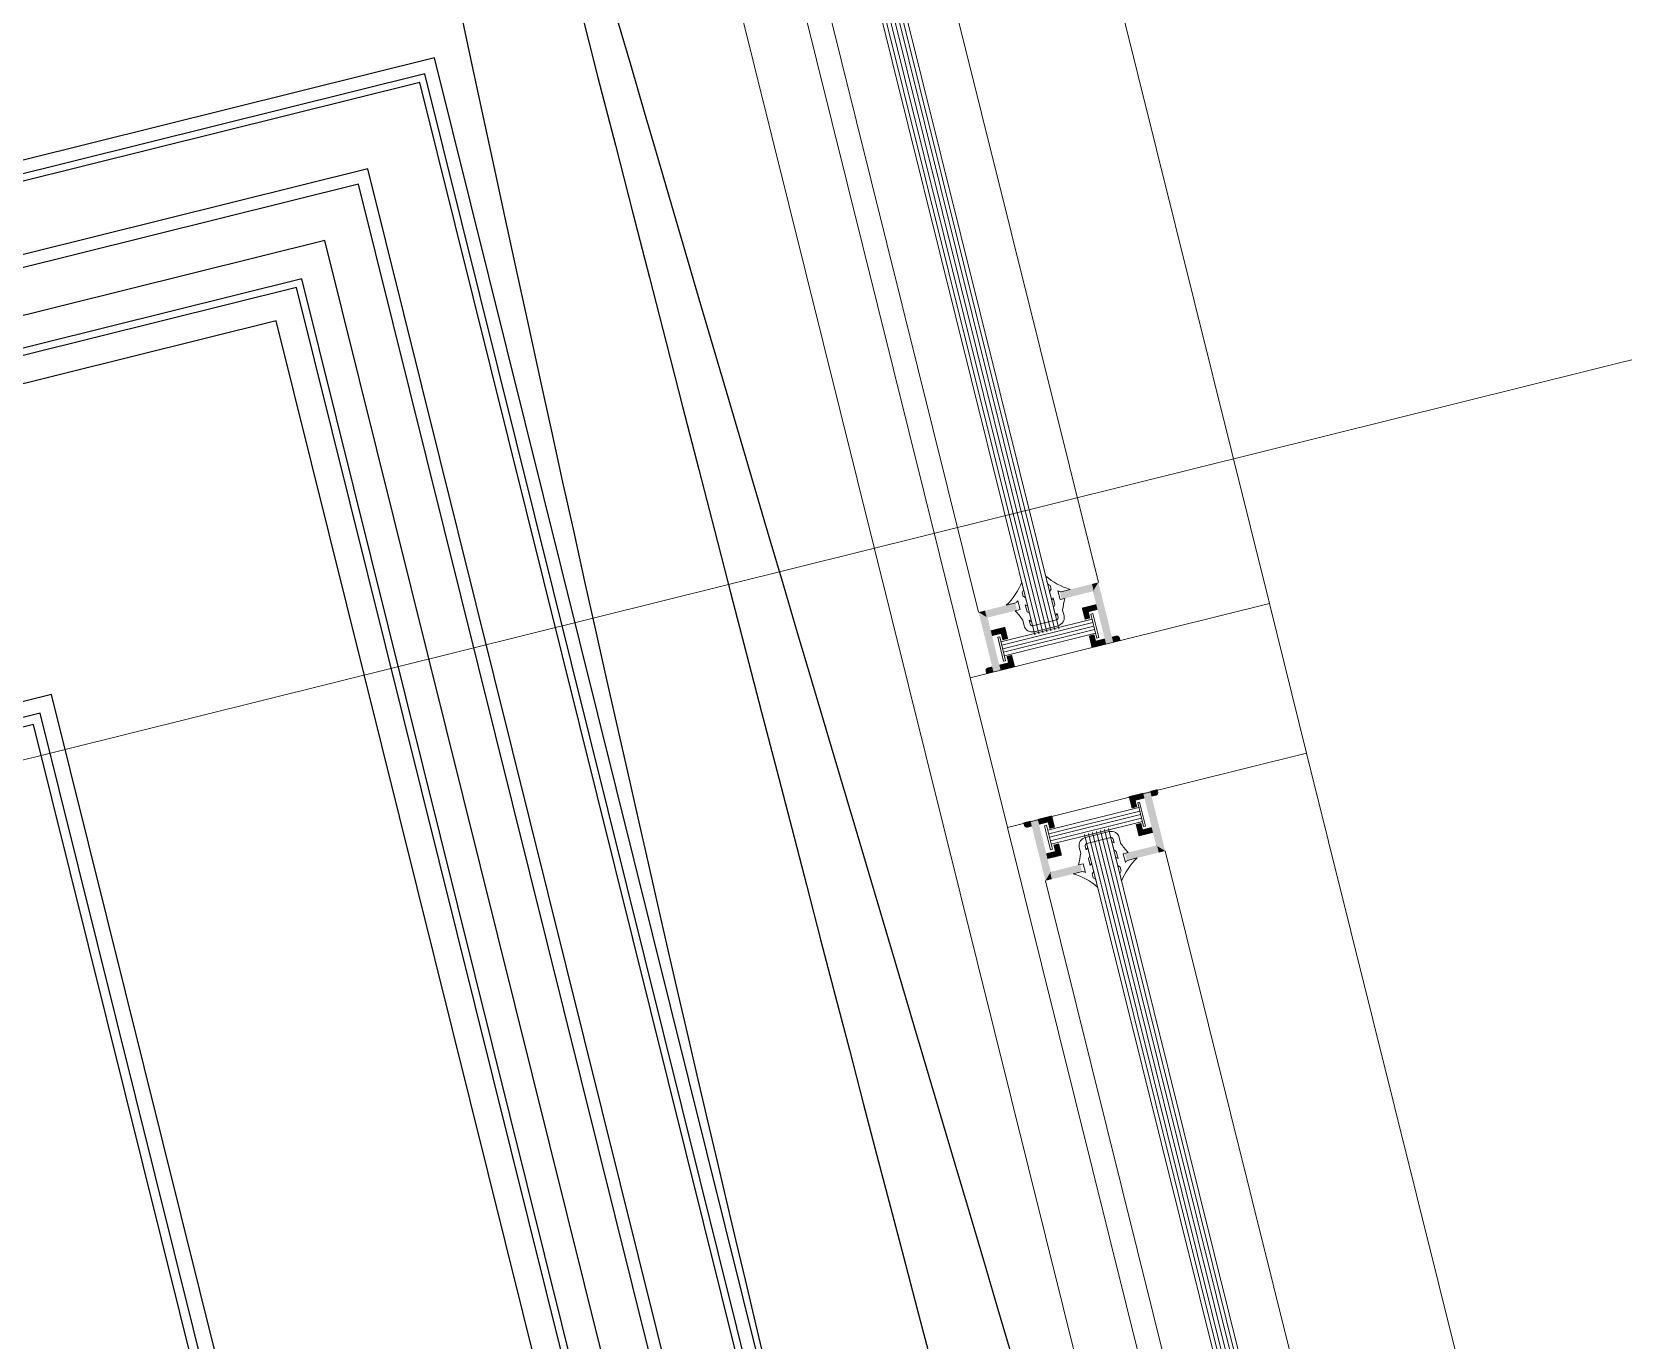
# Model space of a CAD drawing. Header units: inches. Extents: x 122939 to 389145, y 29603 to 574065.
# Drawn here: x 342715 to 343231, y 508854 to 509278 of the extents above; entities that cross this region are included whole.
import ezdxf

# ---------------------------------------------------------------- set-up
doc = ezdxf.new("R2010")
doc.units = ezdxf.units.IN
doc.header["$MEASUREMENT"] = 0
doc.layers.add('8', color=8, linetype='Continuous')
doc.layers.add('gypsum', color=31, linetype='Continuous')
for name, color, linetype, lineweight in [('A-FLOR-SLAB', 7, 'Continuous', 40), ('A-GLAZ', 134, 'Continuous', 18), ('A-RNDR-ALUM', 1, 'Continuous', 9), ('A-RNDR-PT36', 253, 'Continuous', 20), ('GRC', 41, 'Continuous', 0), ('ID-NOTES', 3, 'Continuous', 0)]:
    doc.layers.add(name, color=color, linetype=linetype, lineweight=lineweight)
doc.styles.add('ZZ-Dim All', font='romans.shx', dxfattribs={"width": 0.8})
doc.dimstyles.new('DIM 0200', dxfattribs={"dimscale": 200, "dimtxt": 1, "dimasz": 0.8, "dimexe": 0.5, "dimexo": 1, "dimgap": 0.4, "dimtad": 1, "dimdec": 0, "dimrnd": 10, "dimdsep": 46, "dimtxsty": 'ZZ-Dim All', "dimblk1": 'ARCHTICK', "dimblk2": 'ARCHTICK', "dimsah": 1, "dimcen": 1, "dimdle": 0.5, "dimclrd": 256, "dimclre": 256, "dimclrt": 256, "dimadec": 0, "dimazin": 2, "dimtfac": 1, "dimtdec": 0, "dimtix": 1, "dimtmove": 2, "dimatfit": 2, "dimfxl": 1, "dimfxlon": 1, "dimtolj": 1, "dimtzin": 0, "dimlwd": -1, "dimlwe": -1, "dimarcsym": 0})

# ---------------------------------------------------------------- blocks, each defined once
blk = doc.blocks.new('sec ciur')
at = {"layer": '8'}
for points, knots in [([(-17.32255293591879, -133.5639368155971, 2.289047289487974e-05), (-64.37344650056912, -1164.425118909392, 2.292919875267977e-05), (60.39826410682872, -2221.31414069637, 2.298466098702334e-05), (-111.1499501655344, -2339.864786876191, 2.162671394550543e-05), (-75.03343130991561, -3203.2750986584, 2.240870311014218e-05)], [364.3751048704897, 364.3751048704897, 364.3751048704897, 364.3751048704897, 944.5259550131184, 3110.31382546021, 3110.31382546021, 3110.31382546021, 3110.31382546021]), ([(1.856086771411356, -140.0491471653222, 2.289052731637982e-05), (6.664027114689816, -1367.070446489495, 2.292920972047979e-05), (75.86920769797871, -2377.409514449537, 2.298473959385814e-05), (-34.09848121058894, -2247.301838280284, 2.161623412048549e-05), (-25.96492531115655, -3203.275098657061, 2.242029025453958e-05)], [364.6469562146419, 364.6469562146419, 364.6469562146419, 364.6469562146419, 944.5259550131184, 3120.888390920752, 3120.888390920752, 3120.888390920752, 3120.888390920752]), ([(7.172824973065872, -139.5728663862101, 2.289354979097963e-05), (2.595465994207188, -374.6237327778363, 2.292978550067978e-05), (84.28556850546738, -1831.419381409534, 2.296746677779701e-05), (59.37311759655131, -2767.518135040824, 2.211191353417366e-05), (43.38258401822532, -3203.275098655373, 2.212677466498073e-05)], [380.0385463844473, 380.0385463844473, 380.0385463844473, 380.0385463844473, 944.5259550131184, 2562.967604305761, 2562.967604305761, 2562.967604305761, 2562.967604305761])]:
    blk.add_open_spline(points, degree=3, knots=knots, dxfattribs=at)
blk = doc.blocks.new('_ARCHTICK')
at = {"color": 0, "linetype": 'ByBlock', "const_width": 0.15}
blk.add_lwpolyline([(-0.5, -0.5), (0.5, 0.5)], dxfattribs=at)
blk = doc.blocks.new('GLAZ-2')
at = {"layer": 'A-GLAZ'}
for p, q in [((-26.27995439694496, 2838.465835913783, 0.003409208164080689), (-26.27995596569963, 2458.534198798123, 0.003409208164080689)), ((-24.9452864274499, 2838.465835904353, 0.003409208164080689), (-24.94528799620457, 2458.534198807727, 0.003409208164080689)), ((-23.61061846493976, 2838.465835894749, 0.003409208164080689), (-23.61062003386905, 2458.534198817215, 0.003409208164080689)), ((-22.27595049492083, 2838.465835885087, 0.003409208164080689), (-22.27595206373371, 2458.534198826936, 0.003409208164080689)), ((-20.94128252536757, 2838.465835875715, 0.003409208164080689), (-20.94128409423865, 2458.534198836482, 0.003409208164080689)), ((-19.60661456291564, 2838.465835866169, 0.003409208164080689), (-19.6066161316121, 2458.534198846086, 0.003409208164080689)), ((-18.27194659272209, 2838.465835856507, 0.003409208164080689), (-18.27194811101072, 2458.534198855574, 0.003409208164080689)), ((-26.27995439566439, 511.5564514930011, -0.0007184783825887511), (-26.27995596581604, 2391.714646525506, 0.004127730829686641)), ((-24.94528642622754, 511.5564515025471, -0.0007184783825887511), (-24.94528799620457, 2391.714646515902, 0.004127730829686641)), ((-23.6106184637174, 511.5564515119768, -0.0007184783825887511), (-23.61062003375264, 2391.714646506123, 0.004127730829686641)), ((-22.27595049375668, 511.5564515218721, -0.0007184783825887511), (-22.2759520636755, 2391.714646496577, 0.004127730829686641)), ((-20.94128252414521, 511.5564515311853, -0.0007184783825887511), (-20.94128409418045, 2391.714646487089, 0.004127730829686641)), ((-19.60661456163507, 511.5564515406149, -0.0007184783825887511), (-19.60661613167031, 2391.714646477369, 0.004127730829686641)), ((-18.27194659155793, 511.5564515502774, -0.0007184783825887511), (-18.2719481108943, 2391.714646467823, 0.004127730829686641))]:
    blk.add_line(p, q, dxfattribs=at)
at = {"layer": 'A-RNDR-ALUM'}
for p, q in [((-49.98927482002182, 2450.000019664294), (-49.98927179473685, 2850.000015036145, 0.003409208164084662)), ((49.98927492112853, 2450.000019664352), (49.98927813547198, 2850.022322115663, 0.003409332674405691)), ((-38.16279008216225, 2460.629101121565, 0.003409457184726719), (-37.49545610073255, 2460.629101126397, 0.003409457184726719)), ((-38.16279008216225, 2460.629101121565, 0.003409457184726719), (-38.16279002488591, 2452.621093288413, 0.003409457184726719)), ((-38.16279008222045, 2460.629101122788, 0.003409457184726719), (-37.49545610084897, 2460.629101127677, 0.003409457184726719)), ((-38.16279008222045, 2460.629101122788, 0.003409457184726719), (-38.16279002488591, 2452.621093289461, 0.003409457184726719)), ((-37.49545610073255, 2460.629101126397, 0.003409457184726719), (-37.49545604345622, 2452.62109329307, 0.003409457184726719)), ((-37.49545610084897, 2460.629101127677, 0.003409457184726719), (-37.49545604357263, 2452.621093294118, 0.003409457184726719)), ((-37.4954560889164, 2458.960766129603, 0.003409457184726719), (-7.056443208944984, 2458.960766346951, 0.003409457184726719)), ((-37.49545608885819, 2458.960766131, 0.003409457184726719), (-7.056443208828568, 2458.960766348231, 0.003409457184726719)), ((-37.49545608065091, 2457.792931684235, 0.003409457184726719), (-7.056443200563081, 2457.792931902455, 0.003409457184726719)), ((-37.4954560805345, 2457.792931685224, 0.003409457184726719), (-7.056443200446665, 2457.792931903561, 0.003409457184726719)), ((-36.01705246180063, 2460.629101136816, 0.003409457184726719), (-35.34971847297857, 2460.629101141705, 0.003409457184726719)), ((-36.01705246197525, 2460.629101138155, 0.003409457184726719), (-35.3497184732114, 2460.629101142753, 0.003409457184726719)), ((-6.389109231997281, 2460.629101348983, 0.003409457184726719), (-7.056443220702931, 2460.629101343977, 0.003409457184726719)), ((-7.056443220702931, 2460.629101343977, 0.003409457184726719), (-7.056443163484801, 2452.621093510708, 0.003409457184726719)), ((-6.389109231997281, 2460.629101349914, 0.003409457184726719), (-7.056443220761139, 2460.629101345316, 0.003409457184726719)), ((-7.056443220761139, 2460.629101345316, 0.003409457184726719), (-7.056443163543008, 2452.621093511989, 0.003409457184726719)), ((-6.389109231997281, 2460.629101348983, 0.003409457184726719), (-6.389109174837358, 2452.621093515481, 0.003409457184726719)), ((-6.389109231997281, 2460.629101349914, 0.003409457184726719), (-6.389109174720943, 2452.62109351682, 0.003409457184726719)), ((-38.16279002488591, 2452.621093288413, 0.003409457184726719), (-37.49545604345622, 2452.62109329307, 0.003409457184726719)), ((-38.16279002488591, 2452.621093289461, 0.003409457184726719), (-37.49545604357263, 2452.621093294118, 0.003409457184726719)), ((-37.49545607232722, 2456.625097180717, 0.003409457184726719), (-7.05644319212297, 2456.625097398472, 0.003409457184726719)), ((-37.49545607215259, 2456.625097181706, 0.003409457184726719), (-7.056443192064762, 2456.625097400392, 0.003409457184726719)), ((-37.4954560638871, 2455.457262735232, 0.003409457184726719), (-7.056443183741067, 2455.457262953627, 0.003409457184726719)), ((-37.4954560638289, 2455.457262736338, 0.003409457184726719), (-7.05644318391569, 2455.457262953743, 0.003409457184726719)), ((-37.4954560555052, 2454.28942823282, 0.003409457184726719), (-7.056443175359163, 2454.289428450284, 0.003409457184726719)), ((-37.49545605544699, 2454.289428231888, 0.003409457184726719), (-7.056443175533786, 2454.289428449876, 0.003409457184726719)), ((-36.01705240440788, 2452.621093303489, 0.003409457184726719), (-35.34971841576044, 2452.621093308262, 0.003409457184726719)), ((-36.0170524045825, 2452.621093304944, 0.003409457184726719), (-35.34971841581864, 2452.621093309601, 0.003409457184726719)), ((-6.389109174837358, 2452.621093515481, 0.003409457184726719), (-7.056443163484801, 2452.621093510708, 0.003409457184726719)), ((-6.389109174720943, 2452.62109351682, 0.003409457184726719), (-7.056443163543008, 2452.621093511989, 0.003409457184726719)), ((-49.98927487188485, 2400.000034705212), (-49.98927179345628, 500.0222723708139, -0.0007184783825847777)), ((-38.16279002465308, 2397.627752035158, 0.004127979850332672), (-37.49545604351442, 2397.627752030501, 0.004127979850332672)), ((-38.16279008204583, 2389.619744201947, 0.004127979850332672), (-38.16279002465308, 2397.627752035158, 0.004127979850332672)), ((-38.1627900248277, 2397.62775203411, 0.004127979850332672), (-37.49545604345622, 2397.627752029337, 0.004127979850332672)), ((-38.16279008216225, 2389.619744200667, 0.004127979850332672), (-38.1627900248277, 2397.62775203411, 0.004127979850332672)), ((-37.49545610079076, 2389.619744197058, 0.004127979850332672), (-37.49545604351442, 2397.627752030501, 0.004127979850332672)), ((-37.49545610090718, 2389.619744195836, 0.004127979850332672), (-37.49545604345622, 2397.627752029337, 0.004127979850332672)), ((-37.49545605562162, 2395.959417090809, 0.004127979850332672), (-7.056443175475579, 2395.959416873229, 0.004127979850332672)), ((-37.49545605544699, 2395.959417091566, 0.004127979850332672), (-7.056443175650202, 2395.959416873578, 0.004127979850332672)), ((-36.01705240440788, 2397.627752019907, 0.004127979850332672), (-35.34971841576044, 2397.627752015134, 0.004127979850332672)), ((-36.01705240464071, 2397.627752018569, 0.004127979850332672), (-35.34971841581864, 2397.627752013912, 0.004127979850332672)), ((-6.389109174604528, 2397.627751807915, 0.004127979850332672), (-7.056443163484801, 2397.627751812688, 0.004127979850332672)), ((-7.056443220761139, 2389.61974397942, 0.004127979850332672), (-7.056443163484801, 2397.627751812688, 0.004127979850332672)), ((-6.389109174604528, 2397.627751806693, 0.004127979850332672), (-7.056443163484801, 2397.627751811524, 0.004127979850332672)), ((-7.056443220702931, 2389.619743978197, 0.004127979850332672), (-7.056443163484801, 2397.627751811524, 0.004127979850332672)), ((-6.389109231880866, 2389.619743974588, 0.004127979850332672), (-6.389109174604528, 2397.627751807915, 0.004127979850332672)), ((-6.389109231997281, 2389.619743973424, 0.004127979850332672), (-6.389109174604528, 2397.627751806693, 0.004127979850332672)), ((49.98927813657792, 2400.000034705154), (49.98927813663613, 499.999965291121, -0.0007183538722637486)), ((-37.49545606400352, 2394.791582588281, 0.004127979850332672), (-7.056443183741067, 2394.791582369769, 0.004127979850332672)), ((-37.4954560638289, 2394.791582587117, 0.004127979850332672), (-7.056443183857482, 2394.791582369653, 0.004127979850332672)), ((-37.49545607226901, 2393.623748142971, 0.004127979850332672), (-7.05644319212297, 2393.623747924925, 0.004127979850332672)), ((-37.49545607209438, 2393.62374814169, 0.004127979850332672), (-7.056443192064762, 2393.62374792312, 0.004127979850332672)), ((-37.49545608065091, 2392.455913639336, 0.004127979850332672), (-7.056443200621288, 2392.455913420999, 0.004127979850332672)), ((-37.4954560805927, 2392.455913638172, 0.004127979850332672), (-7.056443200504873, 2392.455913419893, 0.004127979850332672)), ((-37.4954560889164, 2391.288079193793, 0.004127979850332672), (-7.056443208886776, 2391.288078976562, 0.004127979850332672)), ((-37.49545608897461, 2391.288079192513, 0.004127979850332672), (-7.056443208712153, 2391.288078975165, 0.004127979850332672)), ((-38.16279008204583, 2389.619744201947, 0.004127979850332672), (-37.49545610079076, 2389.619744197058, 0.004127979850332672)), ((-38.16279008216225, 2389.619744200667, 0.004127979850332672), (-37.49545610090718, 2389.619744195836, 0.004127979850332672)), ((-36.01705246180063, 2389.619744186581, 0.004127979850332672), (-35.34971847292036, 2389.619744181808, 0.004127979850332672)), ((-36.01705246174242, 2389.619744185358, 0.004127979850332672), (-35.3497184732114, 2389.61974418076, 0.004127979850332672)), ((-6.389109231880866, 2389.619743974588, 0.004127979850332672), (-7.056443220761139, 2389.61974397942, 0.004127979850332672)), ((-6.389109231997281, 2389.619743973424, 0.004127979850332672), (-7.056443220702931, 2389.619743978197, 0.004127979850332672))]:
    blk.add_line(p, q, dxfattribs=at)
at = {"layer": 'A-RNDR-ALUM', "elevation": 2.490206460308009e-07}
for points in [[(-14.0010091670556, 2467.609941057162), (-15.60261072684079, 2467.609941045695), (-15.60261074767914, 2470.530186163553, 0.0155525880924592), (-14.77535791171249, 2470.012343391601), (-11.59860684408341, 2470.012343414244, -0.1043043731108854), (-18.27194672072073, 2476.120985194808), (-18.27194670215249, 2473.540967953391, 0.0160355215991069), (-17.60461271385429, 2472.787831060647), (-17.60461270494852, 2471.541318189527), (-18.27194668317679, 2470.873984201229), (-18.27194666297873, 2468.042725891923), (-17.60461268469226, 2468.710059880104), (-17.60461266775383, 2466.33611311944), (-18.27194664604031, 2465.668779131724), (-18.27194662555121, 2462.837520821835), (-17.60461264749756, 2463.504854810133), (-17.60461261676392, 2462.201532841544, -0.4142135623730942), (-18.27194659493398, 2461.534198853595), (-26.27995439502411, 2461.534198796377, -0.4142135623730959), (-26.94728838291485, 2462.201532774721), (-26.94728841364849, 2463.504854743311), (-26.27995442581596, 2462.837520764617), (-26.27995444601402, 2465.668779074447), (-26.94728843402117, 2466.336113052559), (-26.9472884509596, 2468.710059813282), (-26.27995446301065, 2468.042725834355), (-26.27995448326692, 2470.873984143895), (-26.94728847115766, 2471.541318122647), (-26.94728848023806, 2472.787830993824, 0.0160355215991069), (-26.27995450224262, 2473.540967896173), (-26.27995452086907, 2476.120985137473, -0.1043043731108854), (-32.9532943101367, 2470.012343261449), (-29.77654324297328, 2470.012343284267, 0.0155525880924592), (-28.94929041393334, 2470.530186068034), (-28.949290393095, 2467.609940950235), (-30.55089195282198, 2467.609940938826, -0.0216463737862068), (-28.9492903680075, 2464.081316362834), (-28.94929033314111, 2462.201532760111, 0.4142135623730379), (-26.27995438064681, 2459.532196846034), (-18.2719465806731, 2459.532196903427, 0.4142135623730357), (-15.60261066653766, 2462.201532855746), (-15.60261070134584, 2464.081316458469, -0.021646373786206)], [(-14.00100916699739, 2382.638904266292), (-15.60261072672438, 2382.638904277759), (-15.60261074762093, 2379.718659159902, -0.0155525880924592), (-14.77535791159607, 2380.236501931795), (-11.59860684419982, 2380.236501909094, 0.1043043731108854), (-18.27194672054611, 2374.12786012853), (-18.27194670215249, 2376.70787737018, -0.0160355215991069), (-17.60461271385429, 2377.461014262924), (-17.60461270494852, 2378.707527133869), (-18.27194668311859, 2379.374861122109), (-18.27194666292053, 2382.20611943159), (-17.60461268469226, 2381.538785443467), (-17.60461266769562, 2383.912732203957), (-18.27194664592389, 2384.580066191731), (-18.27194662566762, 2387.41132450162), (-17.60461264749756, 2386.743990513321), (-17.60461261676392, 2388.047312482086, 0.4142135623730942), (-18.27194659493398, 2388.714646469802), (-26.27995439502411, 2388.714646527253, 0.4142135623730959), (-26.94728838285664, 2388.047312548792), (-26.94728841353208, 2386.743990580202), (-26.27995442575775, 2387.411324558954), (-26.27995444601402, 2384.580066249007), (-26.94728843378834, 2383.912732270896), (-26.94728845084319, 2381.538785510173), (-26.27995446301065, 2382.206119488983), (-26.27995448332513, 2379.374861179502), (-26.94728847115766, 2378.707527200633), (-26.94728848012164, 2377.461014329689, -0.0160355215991069), (-26.27995450230082, 2376.707877427281), (-26.27995452086907, 2374.127860185923, 0.1043043731108854), (-32.95329431019491, 2380.236502062005), (-29.7765432431479, 2380.23650203913, -0.0155525880924592), (-28.94929041399155, 2379.718659255304), (-28.94929039321141, 2382.63890437322), (-30.55089195288019, 2382.63890438457, 0.0216463737862068), (-28.94929036789108, 2386.167528960563), (-28.94929033314111, 2388.047312563227, -0.4142135623730379), (-26.27995438058861, 2390.716648477304), (-18.2719465806731, 2390.716648420028, -0.4142135623730357), (-15.60261066653766, 2388.04731246765), (-15.60261070134584, 2386.167528864986, 0.021646373786206)]]:
    blk.add_lwpolyline(points, format="xyb", close=True, dxfattribs=at)
at = {"layer": 'A-RNDR-ALUM'}
for points, const_width, elevation in [([(-43.69363500049803, 2451.382449995261, 0.4142135623730951), (-44.16410545550752, 2450.911979533616)], 0.9275942368101441, 0.003409457184726719), ([(-43.69363500038162, 2451.382449996483, 0.4142135623730951), (-44.16410545550752, 2450.911979534721)], 0.9275942368101441, 0.003409457184726719), ([(-0.7173264751327224, 2451.399249718932, -0.4142135623730949), (-0.2468560138950124, 2450.928779263806)], 0.9275942368101441, 0.003409457184726719), ([(-0.7173264750745147, 2451.399249719921, -0.4142135623730949), (-0.2468560137203895, 2450.928779264854)], 0.9275942368101441, 0.003409457184726719), ([(-43.69363500055624, 2398.866395328252, -0.4142135623730951), (-44.16410545544932, 2399.336865789955)], 0.927594236810144, 0.004127979850332672), ([(-43.69363500038162, 2398.86639532703, -0.4142135623730951), (-44.16410545556573, 2399.336865788791)], 0.927594236810144, 0.004127979850332672), ([(-0.7173264750163071, 2398.849595604581, 0.4142135623730949), (-0.2468560137203895, 2399.320066059765)], 0.927594236810144, 0.004127979850332672), ([(-0.7173264749580994, 2398.849595603475, 0.4142135623730949), (-0.2468560138368048, 2399.320066058659)], 0.927594236810144, 0.004127979850332672)]:
    blk.add_lwpolyline(points, format="xyb", dxfattribs=dict(at, const_width=const_width, elevation=elevation))
blk.add_lwpolyline([(-49.98927482002182, 2450.000019664294), (49.98927492112853, 2450.000019664352), (49.98927486938192, 2400.000034705154), (-49.98927487188485, 2400.000034705212)], close=True, dxfattribs=at)
for points in [[(-40.64862656395417, 2468.811142032675, 0.003409208164080689), (-40.64862657268532, 2470.012343204871, 0.003409208164080689), (-29.91912161867367, 2468.811142109742, 0.003409208164080689), (-29.91912162740482, 2470.012343281531, 0.003409208164080689)], [(-40.64862656407058, 2468.811142033897, 0.003409208164080689), (-40.64862657262711, 2470.012343206035, 0.003409208164080689), (-29.91912161873188, 2468.811142110848, 0.003409208164080689), (-29.91912162740482, 2470.01234328287, 0.003409208164080689)], [(-40.64862655551406, 2467.610529281897, 0.003409208164080689), (-40.64862656395417, 2468.811730453919, 0.003409208164080689), (-29.91912161023356, 2467.610529358848, 0.003409208164080689), (-29.91912161879009, 2468.811730530986, 0.003409208164080689)], [(-40.64862655539764, 2467.610529283003, 0.003409208164080689), (-40.64862656395417, 2468.811730455142, 0.003409208164080689), (-29.91912161017535, 2467.610529359954, 0.003409208164080689), (-29.91912161867367, 2468.811730531917, 0.003409208164080689)], [(-4.320930966699962, 2468.811142292689, 0.003409208164080689), (-4.320930975256488, 2470.012343464827, 0.003409208164080689), (-15.05043591279536, 2468.811142215913, 0.003409208164080689), (-15.05043592129368, 2470.012343388109, 0.003409208164080689)], [(-4.320930966641754, 2468.811142293853, 0.003409208164080689), (-4.320930975256488, 2470.012343466049, 0.003409208164080689), (-15.05043591267895, 2468.811142217019, 0.003409208164080689), (-15.05043592117727, 2470.012343389157, 0.003409208164080689)], [(-4.320930958259851, 2467.610529541911, 0.003409208164080689), (-4.320930966758169, 2468.811730713933, 0.003409208164080689), (-15.0504359039478, 2467.610529465077, 0.003409208164080689), (-15.05043591262074, 2468.811730637157, 0.003409208164080689)], [(-4.320930958201643, 2467.610529543075, 0.003409208164080689), (-4.320930966699962, 2468.811730714922, 0.003409208164080689), (-15.05043590400601, 2467.610529466358, 0.003409208164080689), (-15.05043591262074, 2468.811730638437, 0.003409208164080689)], [(-39.82309798517963, 2463.324391655624, 0.003409457184726719), (-39.82309797173366, 2461.455856473127, 0.003409457184726719), (-35.01829330407782, 2463.324391689908, 0.003409457184726719), (-36.88682844402501, 2461.455856493965, 0.003409457184726719)], [(-39.82309798529604, 2463.32439165673, 0.003409457184726719), (-39.82309797185007, 2461.455856474233, 0.003409457184726719), (-35.01829330378678, 2463.324391691189, 0.003409457184726719), (-36.88682844396681, 2461.455856495246, 0.003409457184726719)], [(-36.88682842859998, 2459.32038778899, 0.003409457184726719), (-35.01829327514861, 2459.320387802261, 0.003409457184726719), (-36.88682844402501, 2461.455856493965, 0.003409457184726719), (-35.01829330407782, 2463.324391689908, 0.003409457184726719)], [(-36.88682842865819, 2459.320387790154, 0.003409457184726719), (-35.01829327532323, 2459.320387803542, 0.003409457184726719), (-36.88682844396681, 2461.455856495246, 0.003409457184726719), (-35.01829330378678, 2463.324391691189, 0.003409457184726719)], [(-4.587863667344209, 2463.324391907605, 0.003409457184726719), (-4.587863654014654, 2461.455856725341, 0.003409457184726719), (-9.392668341170065, 2463.324391873321, 0.003409457184726719), (-7.524133174621966, 2461.455856704153, 0.003409457184726719)], [(-7.524133159196936, 2459.32038799912, 0.003409457184726719), (-9.392668312590104, 2459.320387985732, 0.003409457184726719), (-7.524133174621966, 2461.455856704153, 0.003409457184726719), (-9.392668341170065, 2463.324391873321, 0.003409457184726719)], [(-4.587863667344209, 2463.324391908769, 0.003409457184726719), (-4.587863653840031, 2461.455856726388, 0.003409457184726719), (-9.392668341170065, 2463.324391874427, 0.003409457184726719), (-7.524133174563758, 2461.455856705434, 0.003409457184726719)], [(-7.524133159196936, 2459.320388000284, 0.003409457184726719), (-9.39266831241548, 2459.320387987013, 0.003409457184726719), (-7.524133174563758, 2461.455856705434, 0.003409457184726719), (-9.392668341170065, 2463.324391874427, 0.003409457184726719)], [(-42.22550022683572, 2449.977711955027, 0.003409457184726719), (-43.69363499362953, 2450.911979535595, 0.003409457184726719), (-42.22550024039811, 2451.846247137408, 0.003409457184726719), (-43.69363500032341, 2451.84624712693, 0.003409457184726719)], [(-42.22550022689393, 2449.977711956191, 0.003409457184726719), (-43.69363499351311, 2450.911979536875, 0.003409457184726719), (-42.22550024022348, 2451.846247138747, 0.003409457184726719), (-43.69363500032341, 2451.846247128153, 0.003409457184726719)], [(-36.88682837528177, 2451.846247175534, 0.003409457184726719), (-35.01829320844263, 2449.977712006541, 0.003409457184726719), (-39.82309790310683, 2451.846247154521, 0.003409457184726719), (-39.82309788977727, 2449.97771197214, 0.003409457184726719)], [(-36.88682837533997, 2451.846247176873, 0.003409457184726719), (-35.01829320844263, 2449.977712007763, 0.003409457184726719), (-39.82309790304862, 2451.846247155801, 0.003409457184726719), (-39.82309788966086, 2449.977711973363, 0.003409457184726719)], [(-36.88682839041576, 2453.981715880858, 0.003409457184726719), (-35.0182932370808, 2453.98171589413, 0.003409457184726719), (-36.88682837528177, 2451.846247175534, 0.003409457184726719), (-35.01829320844263, 2449.977712006541, 0.003409457184726719)], [(-36.88682839059038, 2453.98171588179, 0.003409457184726719), (-35.0182932370808, 2453.981715895294, 0.003409457184726719), (-36.88682837533997, 2451.846247176873, 0.003409457184726719), (-35.01829320844263, 2449.977712007763, 0.003409457184726719)], [(-7.524133121129125, 2453.981716090813, 0.003409457184726719), (-9.392668274405878, 2453.981716077542, 0.003409457184726719), (-7.524133105645888, 2451.846247385663, 0.003409457184726719), (-9.392668245534878, 2449.977712189837, 0.003409457184726719)], [(-7.524133121070918, 2453.981716091861, 0.003409457184726719), (-9.392668274231255, 2453.981716078531, 0.003409457184726719), (-7.524133105704095, 2451.846247387002, 0.003409457184726719), (-9.392668245593086, 2449.977712191059, 0.003409457184726719)], [(-7.524133105645888, 2451.846247385663, 0.003409457184726719), (-9.392668245534878, 2449.977712189837, 0.003409457184726719), (-4.587863585329615, 2451.846247406676, 0.003409457184726719), (-4.587863571941853, 2449.977712224121, 0.003409457184726719)], [(-7.524133105704095, 2451.846247387002, 0.003409457184726719), (-9.392668245593086, 2449.977712191059, 0.003409457184726719), (-4.587863585329615, 2451.846247408015, 0.003409457184726719), (-4.587863571883645, 2449.97771222546, 0.003409457184726719)], [(-2.185461227782071, 2449.977712241525, 0.003409457184726719), (-0.7173264737939462, 2450.911979843222, 0.003409457184726719), (-2.185461241169833, 2451.846247423789, 0.003409457184726719), (-0.7173264805460349, 2451.846247434616, 0.003409457184726719)], [(-2.185461227665655, 2449.977712242748, 0.003409457184726719), (-0.7173264737939462, 2450.911979844444, 0.003409457184726719), (-2.18546124099521, 2451.846247425128, 0.003409457184726719), (-0.7173264804878272, 2451.846247435606, 0.003409457184726719)], [(-44.62790256354492, 2449.97771193774, 0.003409457184726719), (-44.6279025702388, 2450.911979529134, 0.003409457184726719), (-42.22550022683572, 2449.977711955027, 0.003409457184726719), (-43.69363499362953, 2450.911979535595, 0.003409457184726719)], [(-44.62790256360313, 2449.977711939195, 0.003409457184726719), (-44.62790257018059, 2450.911979530298, 0.003409457184726719), (-42.22550022689393, 2449.977711956191, 0.003409457184726719), (-43.69363499351311, 2450.911979536875, 0.003409457184726719)], [(0.216941109043546, 2449.97771225858, 0.003409457184726719), (0.2169411022332497, 2450.911979849858, 0.003409457184726719), (-2.185461227782071, 2449.977712241525, 0.003409457184726719), (-0.7173264737939462, 2450.911979843222, 0.003409457184726719)], [(0.2169411089271307, 2449.977712259861, 0.003409457184726719), (0.2169411022914574, 2450.911979851022, 0.003409457184726719), (-2.185461227665655, 2449.977712242748, 0.003409457184726719), (-0.7173264737939462, 2450.911979844444, 0.003409457184726719)], [(-44.62790256348671, 2400.271133385715, 0.004127979850332672), (-44.62790257006418, 2399.336865794263, 0.004127979850332672), (-42.22550022677751, 2400.271133368427, 0.004127979850332672), (-43.69363499357132, 2399.336865787918, 0.004127979850332672)], [(-44.62790256354492, 2400.271133384376, 0.004127979850332672), (-44.62790257018059, 2399.336865793215, 0.004127979850332672), (-42.22550022689393, 2400.271133367263, 0.004127979850332672), (-43.69363499357132, 2399.336865786638, 0.004127979850332672)], [(-42.22550022677751, 2400.271133368427, 0.004127979850332672), (-43.69363499357132, 2399.336865787918, 0.004127979850332672), (-42.2255002403399, 2398.402598186047, 0.004127979850332672), (-43.69363500032341, 2398.402598196582, 0.004127979850332672)], [(-42.22550022689393, 2400.271133367263, 0.004127979850332672), (-43.69363499357132, 2399.336865786638, 0.004127979850332672), (-42.22550024028169, 2398.402598184824, 0.004127979850332672), (-43.69363500032341, 2398.402598195418, 0.004127979850332672)], [(-36.88682837528177, 2398.402598147863, 0.004127979850332672), (-35.01829320844263, 2400.271133316914, 0.004127979850332672), (-39.82309790316503, 2398.402598168934, 0.004127979850332672), (-39.82309788966086, 2400.271133351373, 0.004127979850332672)], [(-36.88682837528177, 2398.402598146698, 0.004127979850332672), (-35.01829320844263, 2400.271133315691, 0.004127979850332672), (-39.82309790299041, 2398.402598167595, 0.004127979850332672), (-39.82309788966086, 2400.271133350034, 0.004127979850332672)], [(-36.88682839059038, 2396.267129442596, 0.004127979850332672), (-35.0182932370808, 2396.267129429267, 0.004127979850332672), (-36.88682837528177, 2398.402598147863, 0.004127979850332672), (-35.01829320844263, 2400.271133316914, 0.004127979850332672)], [(-36.88682839053217, 2396.267129441723, 0.004127979850332672), (-35.01829323713901, 2396.267129428219, 0.004127979850332672), (-36.88682837528177, 2398.402598146698, 0.004127979850332672), (-35.01829320844263, 2400.271133315691, 0.004127979850332672)], [(-7.524133105820511, 2398.402597937791, 0.004127979850332672), (-9.392668245593086, 2400.271133133734, 0.004127979850332672), (-4.587863585329615, 2398.402597916836, 0.004127979850332672), (-4.587863571825437, 2400.271133099275, 0.004127979850332672)], [(-7.524133120954502, 2396.267129232641, 0.004127979850332672), (-9.39266827434767, 2396.267129245913, 0.004127979850332672), (-7.524133105820511, 2398.402597937791, 0.004127979850332672), (-9.392668245593086, 2400.271133133734, 0.004127979850332672)], [(-7.524133120896295, 2396.267129231535, 0.004127979850332672), (-9.392668274289463, 2396.267129244981, 0.004127979850332672), (-7.524133105762303, 2398.402597936452, 0.004127979850332672), (-9.392668245593086, 2400.271133132337, 0.004127979850332672)], [(-7.524133105762303, 2398.402597936452, 0.004127979850332672), (-9.392668245593086, 2400.271133132337, 0.004127979850332672), (-4.587863585213199, 2398.402597915556, 0.004127979850332672), (-4.587863571825437, 2400.271133097995, 0.004127979850332672)], [(-2.185461227665655, 2400.271133082046, 0.004127979850332672), (-0.7173264737357385, 2399.336865480174, 0.004127979850332672), (-2.185461241111625, 2398.402597899665, 0.004127979850332672), (-0.7173264805460349, 2398.402597889013, 0.004127979850332672)], [(0.216941109043546, 2400.271133064874, 0.004127979850332672), (0.2169411022914574, 2399.336865473713, 0.004127979850332672), (-2.185461227665655, 2400.271133082046, 0.004127979850332672), (-0.7173264737357385, 2399.336865480174, 0.004127979850332672)], [(-2.185461227607448, 2400.271133080765, 0.004127979850332672), (-0.7173264737939462, 2399.336865478952, 0.004127979850332672), (-2.185461240937002, 2398.402597898268, 0.004127979850332672), (-0.7173264804296196, 2398.402597887791, 0.004127979850332672)], [(0.2169411089853384, 2400.271133063536, 0.004127979850332672), (0.2169411022914574, 2399.336865472374, 0.004127979850332672), (-2.185461227607448, 2400.271133080765, 0.004127979850332672), (-0.7173264737939462, 2399.336865478952, 0.004127979850332672)], [(-36.88682842865819, 2390.928457534465, 0.004127979850332672), (-35.01829327514861, 2390.928457521077, 0.004127979850332672), (-36.88682844402501, 2388.792988829489, 0.004127979850332672), (-35.01829330390319, 2386.924453633605, 0.004127979850332672)], [(-36.88682842865819, 2390.928457533242, 0.004127979850332672), (-35.01829327532323, 2390.928457519913, 0.004127979850332672), (-36.88682844396681, 2388.792988828151, 0.004127979850332672), (-35.0182933039614, 2386.924453632324, 0.004127979850332672)], [(-7.524133159138728, 2390.928457324335, 0.004127979850332672), (-9.392668312590104, 2390.928457337664, 0.004127979850332672), (-7.524133174447343, 2388.79298861936, 0.004127979850332672), (-9.392668341170065, 2386.924453450192, 0.004127979850332672)], [(-7.524133159196936, 2390.928457323113, 0.004127979850332672), (-9.39266831241548, 2390.9284573365, 0.004127979850332672), (-7.52413317450555, 2388.792988618079, 0.004127979850332672), (-9.392668341228273, 2386.92445344897, 0.004127979850332672)], [(-39.82309798517963, 2386.924453667831, 0.004127979850332672), (-39.82309797179187, 2388.792988850328, 0.004127979850332672), (-35.01829330390319, 2386.924453633605, 0.004127979850332672), (-36.88682844402501, 2388.792988829489, 0.004127979850332672)], [(-39.82309798523784, 2386.924453666783, 0.004127979850332672), (-39.82309797190828, 2388.79298884928, 0.004127979850332672), (-35.0182933039614, 2386.924453632324, 0.004127979850332672), (-36.88682844396681, 2388.792988828151, 0.004127979850332672)], [(-4.587863667518832, 2386.924453415792, 0.004127979850332672), (-4.587863653956447, 2388.792988598114, 0.004127979850332672), (-9.392668341170065, 2386.924453450192, 0.004127979850332672), (-7.524133174447343, 2388.79298861936, 0.004127979850332672)], [(-4.587863667344209, 2386.924453414686, 0.004127979850332672), (-4.587863653956447, 2388.792988597008, 0.004127979850332672), (-9.392668341228273, 2386.92445344897, 0.004127979850332672), (-7.52413317450555, 2388.792988618079, 0.004127979850332672)], [(-40.64862655545585, 2382.638316041441, 0.004127730829686641), (-40.64862656407058, 2381.437114869477, 0.004127730829686641), (-29.91912161023356, 2382.638315964781, 0.004127730829686641), (-29.91912161884829, 2381.437114792527, 0.004127730829686641)], [(-40.64862655539764, 2382.638316040335, 0.004127730829686641), (-40.64862656401237, 2381.437114868255, 0.004127730829686641), (-29.91912161017535, 2382.638315963442, 0.004127730829686641), (-29.91912161879009, 2381.437114791479, 0.004127730829686641)], [(-40.64862656407058, 2381.437703290896, 0.004127730829686641), (-40.64862657268532, 2380.236502118525, 0.004127730829686641), (-29.91912161873188, 2381.437703213771, 0.004127730829686641), (-29.91912162734661, 2380.236502041982, 0.004127730829686641)], [(-40.64862656407058, 2381.437703289615, 0.004127730829686641), (-40.6486265725689, 2380.236502117419, 0.004127730829686641), (-29.91912161884829, 2381.437703212781, 0.004127730829686641), (-29.91912162746303, 2380.236502040585, 0.004127730829686641)], [(-4.320930958143435, 2382.638315781543, 0.004127730829686641), (-4.320930966758169, 2381.43711460958, 0.004127730829686641), (-15.05043590388959, 2382.638315858319, 0.004127730829686641), (-15.05043591244612, 2381.437114686298, 0.004127730829686641)], [(-4.320930958085228, 2382.638315780438, 0.004127730829686641), (-4.320930966758169, 2381.437114608474, 0.004127730829686641), (-15.05043590412242, 2382.638315857213, 0.004127730829686641), (-15.05043591256253, 2381.437114685134, 0.004127730829686641)], [(-4.320930966699962, 2381.43770303065, 0.004127730829686641), (-4.320930975256488, 2380.236501858744, 0.004127730829686641), (-15.05043591256253, 2381.437703107542, 0.004127730829686641), (-15.05043592117727, 2380.236501935462, 0.004127730829686641)], [(-4.320930966758169, 2381.437703029602, 0.004127730829686641), (-4.320930975256488, 2380.236501857522, 0.004127730829686641), (-15.05043591262074, 2381.437703106378, 0.004127730829686641), (-15.05043592117727, 2380.236501934356, 0.004127730829686641)]]:
    blk.add_solid(points, dxfattribs=at)
for points in [[(-42.2255012257956, 2470.012931614881, 0.006818416328161377), (-39.82309887139127, 2467.610529287776, 0.006818416328161377), (-42.22550022683572, 2449.977711955027, 0.006818416328161377), (-39.82309788977727, 2449.97771197214, 0.006818416328161377)], [(-42.2255012257956, 2470.012931614881, 0.003409208164080689), (-39.82309887139127, 2467.610529287776, 0.003409208164080689), (-40.09003247658256, 2470.012931630248, 0.003409208164080689), (-40.0900324593531, 2467.610529285914, 0.003409208164080689)], [(-42.2255012257956, 2470.012931616046, 0.006818416328161377), (-39.82309887139127, 2467.610529288999, 0.006818416328161377), (-42.22550022689393, 2449.977711956191, 0.006818416328161377), (-39.82309788966086, 2449.977711973363, 0.006818416328161377)], [(-42.2255012257956, 2470.012931616046, 0.003409208164080689), (-39.82309887139127, 2467.610529288999, 0.003409208164080689), (-40.09003247658256, 2470.012931631296, 0.003409208164080689), (-40.09003245929489, 2467.610529287136, 0.003409208164080689)], [(-4.587864553672262, 2467.610529539874, 0.006818416328161377), (-2.185462226509117, 2470.012931901379, 0.006818416328161377), (-4.587863571941853, 2449.977712224121, 0.006818416328161377), (-2.185461227782071, 2449.977712241525, 0.006818416328161377)], [(-2.185462226509117, 2470.012931901379, 0.003409208164080689), (-4.587864553672262, 2467.610529539874, 0.003409208164080689), (-4.320930975314695, 2470.012931886071, 0.003409208164080689), (-4.320930958259851, 2467.610529541911, 0.003409208164080689)], [(-4.587864553555846, 2467.610529541213, 0.006818416328161377), (-2.185462226567324, 2470.012931902485, 0.006818416328161377), (-4.587863571883645, 2449.97771222546, 0.006818416328161377), (-2.185461227665655, 2449.977712242748, 0.006818416328161377)], [(-2.185462226567324, 2470.012931902485, 0.003409208164080689), (-4.587864553555846, 2467.610529541213, 0.003409208164080689), (-4.320930975431111, 2470.01293188706, 0.003409208164080689), (-4.320930958201643, 2467.610529543075, 0.003409208164080689)], [(-42.2255012258538, 2380.235913708631, 0.007536938993767329), (-39.82309887139127, 2382.63831603562, 0.007536938993767329), (-42.22550022677751, 2400.271133368427, 0.007536938993767329), (-39.82309788966086, 2400.271133351373, 0.007536938993767329)], [(-42.2255012257956, 2380.235913707467, 0.007536938993767329), (-39.82309887139127, 2382.638316034456, 0.007536938993767329), (-42.22550022689393, 2400.271133367263, 0.007536938993767329), (-39.82309788966086, 2400.271133350034, 0.007536938993767329)], [(-4.587864553555846, 2382.638315783581, 0.007536938993767329), (-2.185462226509117, 2380.235913422133, 0.007536938993767329), (-4.587863571825437, 2400.271133099275, 0.007536938993767329), (-2.185461227665655, 2400.271133082046, 0.007536938993767329)], [(-4.587864553614054, 2382.6383157823, 0.007536938993767329), (-2.185462226509117, 2380.235913420911, 0.007536938993767329), (-4.587863571825437, 2400.271133097995, 0.007536938993767329), (-2.185461227607448, 2400.271133080765, 0.007536938993767329)], [(-42.2255012258538, 2380.235913708631, 0.004127730829686641), (-39.82309887139127, 2382.63831603562, 0.004127730829686641), (-40.09003247652436, 2380.235913693323, 0.004127730829686641), (-40.0900324594113, 2382.638316037483, 0.004127730829686641)], [(-42.2255012257956, 2380.235913707467, 0.004127730829686641), (-39.82309887139127, 2382.638316034456, 0.004127730829686641), (-40.09003247646615, 2380.235913692217, 0.004127730829686641), (-40.09003245929489, 2382.638316036377, 0.004127730829686641)], [(-2.185462226509117, 2380.235913422133, 0.004127730829686641), (-4.587864553555846, 2382.638315783581, 0.004127730829686641), (-4.320930975256488, 2380.235913437442, 0.004127730829686641), (-4.320930958143435, 2382.638315781543, 0.004127730829686641)], [(-2.185462226509117, 2380.235913420911, 0.004127730829686641), (-4.587864553614054, 2382.6383157823, 0.004127730829686641), (-4.320930975314695, 2380.235913436452, 0.004127730829686641), (-4.320930958085228, 2382.638315780438, 0.004127730829686641)]]:
    blk.add_trace(points, dxfattribs=at)
at = {"layer": 'A-RNDR-PT36'}
for p, q in [((-42.22550122591201, 2829.98710307962, 0.003409208164080687), (-42.2255012257956, 2470.012931616686, 0.003409208164080689)), ((-2.185462226741947, 2470.012931903242, 0.003409208164080689), (-2.185462226509117, 2829.987102800049, 0.003409208164080689)), ((-42.22550122474786, 520.0351843271055, -0.0007184783825887528), (-42.22550122573739, 2380.235913706769, 0.004127730829686641)), ((-2.185462226509117, 2380.235913420154, 0.004127730829686641), (-2.185462225344963, 520.0351846068515, -0.0007184783825887511))]:
    blk.add_line(p, q, dxfattribs=at)

msp = doc.modelspace()

# ---------------------------------------------------------------- linework, layer by layer
at = {"layer": 'A-RNDR-PT36'}
msp.add_line((343591.0437377954, 506686.2467175835, 2.974036634184607e-07), (342895.7025196484, 509481.0455637125, 2.974036634184607e-07), dxfattribs=at)
at = {"layer": 'GRC'}
msp.add_line((343615.1875300884, 506589.2050909763, 3.701847155150826e-07), (342721.867215112, 510179.7452752485, 2.956705040666996e-07), dxfattribs=at)
at = {"layer": 'gypsum', "elevation": 3.493377764016495e-07}
for points in [[(341694.8753437772, 507349.2162525892), (343228.1395120461, 507730.6897800936), (342845.2208529029, 509269.7623948223), (341311.956684634, 508888.288867318)], [(341698.037016917, 507354.472220582), (343222.8835440533, 507733.8514532332), (342842.0591797631, 509264.5064268294), (341317.2126526268, 508885.1271941783)], [(341699.7310883225, 507357.2884462613), (343220.0673183741, 507735.5455246388), (342840.3651083576, 509261.6902011502), (341320.028878306, 508883.4331227727)], [(341716.5825472804, 507385.3023253062), (343192.0534393291, 507752.3969835967), (342823.5136493997, 509233.6763221053), (341348.042757351, 508866.5816638148)], [(341719.5760744415, 507390.2787672877), (343187.0769973476, 507755.3905107578), (342820.5201222386, 509228.6998801237), (341353.0191993325, 508863.5881366537)], [(341730.5228452117, 507408.4766878983), (343168.879076737, 507766.3372815279), (342809.5733514684, 509210.5019595132), (341371.2171199431, 508852.6413658836)], [(341737.9943658204, 507420.8973498205), (343156.4584148148, 507773.8088021366), (342802.1018308597, 509198.0812975909), (341383.6377818653, 508845.1698452749)], [(341739.7277012712, 507423.7788480805), (343153.5769165548, 507775.5421375875), (342800.3684954089, 509195.199799331), (341386.5192801253, 508843.436509824)], [(341746.2404346669, 507434.6056213619), (343142.7501432734, 507782.0548709832), (342793.8557620132, 509184.3730260495), (341397.3460534067, 508836.9237764283)], [(341819.1382689722, 507555.7910402605), (343021.5647243749, 507854.9527052884), (342720.9579277079, 509063.187607151), (341518.5314723052, 508764.0259421231)], [(341822.778022823, 507561.8417700154), (343015.5139946199, 507858.5924591392), (342717.3181738571, 509057.1368773961), (341524.5822020601, 508760.3861882723)], [(341824.964957852, 507565.4773325821), (343011.8784320533, 507860.7793941682), (342715.1312388281, 509053.5013148294), (341528.2177646268, 508758.1992532433)]]:
    msp.add_lwpolyline(points, close=True, dxfattribs=at)

# ---------------------------------------------------------------- block references
at = {"layer": 'A-FLOR-SLAB', "rotation": 13.97142328298569}
msp.add_blockref('GLAZ-2', (343658.9624631963, 506703.1447813976, 2.974036634184607e-07), dxfattribs=at)
at = {"layer": 'gypsum', "rotation": 13.97142328298569}
msp.add_blockref('sec ciur', (342754.6309120497, 509822.7890685679, -0.001273023250593715), dxfattribs=at)

# ---------------------------------------------------------------- leaders
at = {"layer": 'ID-NOTES'}
for points in [[(341730.4885949034, 509728.1937285463, -0.0005880324587057737), (342164.5587824808, 509158.7829430359, -0.0005880324587057737), (343462.6267074817, 509481.7400436702, -0.0005880324587057737)], [(341006.9510399032, 508575.2319881681, -0.0005880324587057737), (342223.8254856641, 508920.5710991976, -0.0005880324587057737), (343521.893410665, 509243.5281998319, -0.0005880324587057737)]]:
    msp.add_leader(points, dimstyle='DIM 0200', override={"dimasz": 0.3, "dimtad": 0, "dimclrd": 8}, dxfattribs=at)

doc.saveas('drawing.dxf')
